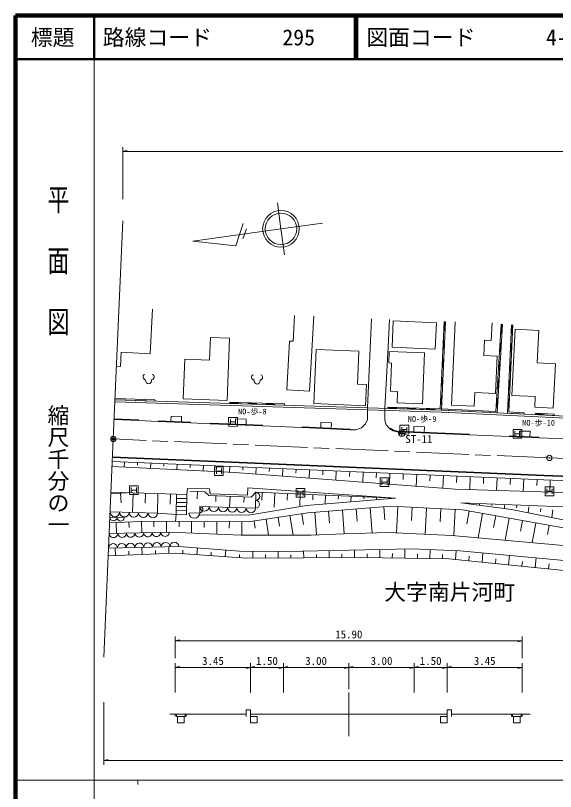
# Model space of a CAD drawing. Units: millimetres, scale not verified. Extents: x 40000 to 680000, y 20000 to 380000.
# Drawn here: x 40000 to 163719, y 202409 to 380000 of the extents above; entities that cross this region are included whole.
import ezdxf
from ezdxf.enums import TextEntityAlignment as Align

# ---------------------------------------------------------------- set-up
doc = ezdxf.new("R2010")
doc.units = ezdxf.units.MM
doc.header["$LTSCALE"] = 1000
doc.header["$PDMODE"] = 32
doc.header["$PDSIZE"] = 500
doc.linetypes.add('CHAIN', pattern=[18.5, 12, -1.5, 3.5, -1.5])
for name, color, linetype, lineweight in [('M-BGD', 7, 'Continuous', 13), ('M-BMK', 2, 'CHAIN', 13), ('M-BMK-SRVR', 3, 'Continuous', 13), ('M-STR-HTXT', 7, 'Continuous', 13), ('M-STR-STRC', 7, 'Continuous', 13), ('M-TTL', 2, 'Continuous', 140), ('M-TTL-BAND', 7, 'Continuous', 13), ('M-TTL-LINE', 7, 'Continuous', 50)]:
    doc.layers.add(name, color=color, linetype=linetype, lineweight=lineweight)
for name, color, linetype in [('M-BMK-HTXT', 7, 'Continuous'), ('M-OTRS', 6, 'Continuous'), ('M-TTL-TXT', 7, 'Continuous')]:
    doc.layers.add(name, color=color, linetype=linetype)
doc.styles.add('@ＭＳ ゴシック', font='')
doc.styles.add('ＭＳ ゴシック', font='')
doc.styles.get('@ＭＳ ゴシック').set_extended_font_data('@MS Gothic')
doc.styles.get('ＭＳ ゴシック').set_extended_font_data('MS Gothic')

msp = doc.modelspace()

# ---------------------------------------------------------------- hatches: boundary and pattern name
at = {"layer": 'M-BGD'}
for points in [[(138407, 307776), (138505, 309877), (138205, 309891), (138108, 307789)], [(151434, 307205), (151561, 309312), (151262, 309330), (151134, 307223)], [(153651, 309222), (153557, 307112), (153857, 307099), (153950, 309208)], [(138213, 303572), (138310, 305674), (138010, 305688), (137913, 303586)], [(151179, 302992), (151306, 305099), (151007, 305117), (150879, 303010)], [(153463, 305003), (153370, 302894), (153669, 302880), (153763, 304990)], [(138018, 299368), (138115, 301470), (137816, 301484), (137718, 299382)], [(150923, 298778), (151051, 300885), (150752, 300903), (150624, 298796)], [(153276, 300784), (153182, 298675), (153482, 298662), (153576, 300771)], [(137824, 295165), (137921, 297267), (137621, 297281), (137524, 295179)], [(150668, 294565), (150796, 296672), (150496, 296690), (150369, 294583)], [(153089, 296566), (152995, 294456), (153295, 294443), (153388, 296552)], [(137629, 290961), (137726, 293063), (137427, 293077), (137329, 290975)], [(62801, 292060), (65081, 291988), (65090, 292288), (62810, 292359)], [(67361, 291916), (69641, 291845), (69650, 292145), (67370, 292216)], [(89005, 291236), (91108, 291170), (91118, 291470), (89015, 291536)], [(93212, 291104), (95315, 291038), (95324, 291338), (93221, 291404)], [(97418, 290972), (99521, 290906), (99531, 291206), (97428, 291272)], [(150413, 290351), (150541, 292458), (150241, 292476), (150114, 290369)], [(152901, 292347), (152808, 290238), (153107, 290225), (153201, 292334)], [(125213, 290099), (127414, 290030), (127424, 290330), (125222, 290399)], [(129616, 289961), (131818, 289892), (131827, 290191), (129626, 290261)], [(134020, 289822), (136221, 289753), (136231, 290053), (134029, 290122)], [(137571, 289711), (139841, 289601), (139855, 289901), (137586, 290010)], [(142110, 289492), (144379, 289382), (144394, 289682), (142125, 289791)], [(146649, 289273), (148918, 289163), (148933, 289463), (146663, 289572)], [(154214, 288908), (156525, 288796), (156540, 289096), (154228, 289207)], [(159015, 288676), (161201, 288571), (161215, 288870), (159030, 288976)]]:
    msp.add_hatch(color=256, dxfattribs=at).paths.add_polyline_path(points)

# ---------------------------------------------------------------- linework, layer by layer
for p, q in [((103584, 305444), (103927, 311374)), ((137286, 290020), (138205, 309891)), ((137572, 289710), (138505, 309877)), ((138505, 309877), (138205, 309891)), ((149183, 309644), (149011, 305634)), ((150056, 289408), (151262, 309330)), ((150337, 289094), (151562, 309312)), ((151562, 309312), (151262, 309330)), ((153651, 309221), (152752, 288978)), ((153951, 309208), (153065, 289263)), ((84656, 306328), (84467, 301140)), ((102783, 305491), (103584, 305444)), ((147486, 305699), (147335, 302181)), ((147486, 305699), (149011, 305634)), ((64069, 299694), (64232, 302919)), ((118666, 303167), (118334, 295620)), ((150371, 302051), (147335, 302181)), ((150371, 302051), (150005, 293501)), ((78758, 301348), (78427, 292254)), ((84467, 301140), (78758, 301348)), ((126134, 300460), (125509, 300483)), ((125896, 294011), (126134, 300460)), ((163709, 300298), (159529, 300500)), ((163217, 290159), (163709, 300298)), ((64069, 299694), (63135, 299741)), ((118334, 295620), (120401, 295528)), ((120401, 295528), (120188, 290699)), ((127506, 293951), (125896, 294011)), ((127409, 291323), (127506, 293951)), ((145244, 293705), (145110, 290571)), ((150005, 293501), (145244, 293705)), ((62801, 292059), (71921, 291773)), ((62811, 292359), (71931, 292073)), ((71921, 291773), (71931, 292073)), ((89015, 291536), (101634, 291139)), ((158949, 290365), (159066, 292776)), ((89005, 291236), (101625, 290840)), ((101625, 290840), (101634, 291139)), ((125213, 290099), (137572, 289710)), ((125222, 290399), (137286, 290020)), ((137572, 289710), (150337, 289094)), ((137586, 290010), (150056, 289408)), ((163217, 290159), (158949, 290365)), ((152752, 288978), (156526, 288796)), ((153065, 289263), (156540, 289095)), ((156526, 288796), (156540, 289095)), ((159016, 288676), (163387, 288465)), ((159030, 288975), (163401, 288764)), ((163387, 288465), (163401, 288764)), ((62604, 287519), (68176, 287290)), ((62610, 287669), (68182, 287440)), ((68182, 287440), (68176, 287290)), ((72690, 287097), (68176, 287290)), ((72690, 287097), (72697, 287247)), ((72690, 287097), (80074, 286784)), ((72697, 287247), (80081, 286933)), ((80081, 286933), (80074, 286784)), ((84567, 286585), (80074, 286784)), ((84567, 286585), (84573, 286735)), ((84567, 286585), (96616, 286080)), ((84573, 286735), (96622, 286229)), ((96622, 286229), (96616, 286080)), ((105642, 285688), (96616, 286080)), ((105642, 285688), (105648, 285838)), ((105642, 285688), (116665, 285195)), ((105648, 285838), (116671, 285345)), ((116671, 285345), (116665, 285195)), ((125750, 285411), (125825, 285541)), ((127530, 284733), (143967, 284034)), ((143973, 284184), (143967, 284034)), ((153199, 283629), (143967, 284034)), ((153205, 283779), (153199, 283629)), ((153199, 283629), (159907, 283355)), ((153205, 283779), (159913, 283505)), ((159913, 283505), (159907, 283355)), ((169927, 282969), (159907, 283355)), ((64945, 277816), (64897, 276673)), ((67962, 277689), (67938, 277105)), ((70980, 277562), (70930, 276369)), ((73998, 277435), (73972, 276826)), ((77015, 277307), (76963, 276065)), ((80033, 277180), (80006, 276547)), ((83050, 277053), (82996, 275761)), ((86068, 276926), (86040, 276267)), ((89086, 276799), (89029, 275457)), ((92103, 276671), (92073, 275966)), ((95121, 276544), (95057, 275035)), ((98164, 276416), (98130, 275612)), ((101232, 276287), (101160, 274578)), ((104300, 276157), (104262, 275253)), ((107369, 276028), (107288, 274119)), ((110437, 275899), (110395, 274894)), ((113505, 275769), (113416, 273659)), ((116574, 275640), (116527, 274535)), ((119642, 275511), (119545, 273200)), ((122710, 275381), (122660, 274176)), ((125779, 275252), (125673, 272741)), ((128847, 275123), (128792, 273817)), ((131915, 274993), (131801, 272282)), ((134984, 274864), (134924, 273458)), ((138052, 274735), (137929, 271823)), ((141120, 274605), (141057, 273104)), ((144189, 274476), (144063, 271502)), ((147257, 274347), (147195, 272874)), ((150325, 274217), (150202, 271300)), ((153394, 274088), (153333, 272644)), ((156462, 273959), (156341, 271098)), ((159530, 273829), (159471, 272413)), ((162499, 273710), (162392, 270899)), ((65524, 270787), (61865, 270507)), ((76909, 270431), (61882, 270901)), ((64067, 270675), (64233, 268501)), ((66947, 270742), (66807, 266269)), ((69793, 270653), (69723, 268427)), ((72639, 270564), (72501, 266132)), ((75486, 270475), (75414, 268187)), ((79938, 271171), (83389, 271025)), ((81664, 271098), (81592, 269404)), ((84304, 270151), (83389, 271025)), ((84304, 270151), (94013, 269781)), ((85922, 270090), (85873, 268809)), ((89159, 269966), (89062, 267422)), ((94013, 269781), (95050, 270877)), ((95050, 270877), (127069, 269540)), ((96506, 270816), (96432, 269059)), ((99417, 270695), (99282, 267464)), ((102327, 270573), (102266, 269099)), ((105238, 270451), (105127, 267786)), ((108149, 270330), (108100, 269157)), ((111060, 270208), (110977, 268224)), ((113970, 270087), (113937, 269275)), ((116881, 269965), (116829, 268703)), ((76876, 268569), (79231, 268527)), ((76893, 269500), (79247, 269459)), ((92395, 269842), (92347, 268579)), ((119792, 269844), (119773, 269393)), ((122703, 269722), (122680, 269181)), ((125614, 269600), (125610, 269510)), ((143448, 268438), (143446, 268371)), ((146310, 268324), (146294, 267921)), ((149172, 268210), (149159, 267874)), ((72548, 266131), (61686, 266392)), ((76844, 266707), (79198, 266665)), ((76860, 267638), (79215, 267596)), ((111738, 266581), (111948, 263916)), ((114904, 266830), (115334, 261378)), ((118070, 267080), (118291, 264271)), ((121236, 267329), (121692, 261546)), ((124402, 267579), (124636, 264604)), ((127624, 267617), (127305, 261566)), ((130904, 267444), (130745, 264433)), ((134183, 267271), (133867, 261279)), ((137463, 267097), (137305, 264116)), ((140742, 266924), (140428, 260972)), ((143910, 266566), (143393, 263659)), ((152034, 268095), (151997, 267156)), ((154845, 267867), (154774, 267296)), ((157604, 267524), (157438, 266188)), ((160363, 267181), (160268, 266415)), ((163122, 266838), (162908, 265112)), ((64896, 265086), (61633, 265175)), ((76827, 265776), (72548, 266131)), ((76827, 265776), (76691, 264218)), ((97418, 264724), (97986, 261061)), ((100153, 265148), (100469, 263106)), ((102888, 265571), (103585, 261067)), ((105622, 265995), (106004, 263532)), ((108572, 266331), (108983, 261122)), ((146965, 266023), (145979, 260476)), ((150021, 265480), (149551, 262839)), ((153076, 264936), (152185, 259921)), ((63069, 263977), (63171, 261462)), ((65954, 264093), (66005, 262816)), ((68838, 264209), (68942, 261617)), ((71719, 264256), (71710, 262974)), ((74599, 264234), (74580, 261769)), ((77479, 264211), (77469, 262950)), ((80358, 264189), (80338, 261560)), ((83238, 264167), (83227, 262799)), ((86117, 264145), (86095, 261303)), ((88997, 264122), (88986, 262649)), ((91876, 264100), (91853, 261054)), ((94684, 264301), (94935, 262679)), ((156132, 264393), (155710, 262019)), ((159188, 263850), (158391, 259367)), ((162243, 263307), (161868, 261198)), ((75246, 261787), (61473, 261479)), ((61326, 258101), (77421, 258487)), ((62932, 256438), (62871, 258138)), ((69041, 256657), (68982, 258285)), ((72095, 256767), (72067, 257563)), ((75150, 256877), (75094, 258431)), ((78302, 256819), (78357, 257615)), ((81551, 256592), (81661, 258167)), ((88050, 256139), (88157, 257676)), ((111856, 255928), (111845, 257508)), ((117681, 255968), (117670, 257633)), ((123450, 255914), (123478, 257758)), ((129201, 255828), (129232, 257881)), ((134952, 255742), (134981, 257736)), ((65987, 256548), (65957, 257379)), ((84800, 256366), (84854, 257143)), ((91299, 255912), (91352, 256674)), ((94380, 255809), (94369, 257399)), ((97293, 255829), (97287, 256596)), ((100205, 255849), (100195, 257327)), ((103118, 255869), (103113, 256595)), ((106031, 255889), (106020, 257384)), ((108943, 255908), (108938, 256677)), ((114768, 255948), (114763, 256760)), ((120575, 255957), (120588, 256826)), ((126326, 255871), (126340, 256845)), ((132076, 255785), (132092, 256820)), ((137827, 255700), (137841, 256658)), ((140789, 255523), (140988, 257488)), ((143838, 255214), (143941, 256232)), ((146887, 254905), (147097, 256973)), ((152985, 254286), (153202, 256420)), ((159083, 253667), (159306, 255866)), ((149936, 254595), (150043, 255646)), ((156034, 253976), (156144, 255060)), ((162132, 253357), (162245, 254474)), ((60793, 245821), (60853, 245760)), ((76617, 232935), (76617, 237884)), ((76617, 236884), (77617, 237134)), ((76617, 236884), (156117, 236884)), ((156117, 236884), (155117, 236634)), ((156117, 232935), (156117, 237884)), ((76617, 225095), (76617, 231810)), ((76617, 230810), (77617, 231060)), ((93867, 225095), (93867, 231810)), ((93867, 230810), (94867, 231060)), ((101367, 225095), (101367, 231810)), ((101367, 230810), (102367, 231060)), ((116367, 225821), (116367, 231810)), ((116367, 230810), (117367, 231060)), ((131367, 225095), (131367, 231810)), ((131367, 230810), (132367, 231060)), ((138867, 225095), (138867, 231810)), ((138867, 230810), (139867, 231060)), ((156117, 225095), (156117, 231810)), ((76617, 230810), (93867, 230810)), ((93867, 230810), (92867, 230560)), ((93867, 230810), (101367, 230810)), ((101367, 230810), (100367, 230560)), ((101367, 230810), (116367, 230810)), ((116367, 230810), (115367, 230560)), ((116367, 230810), (131367, 230810)), ((131367, 230810), (130367, 230560)), ((131367, 230810), (138867, 230810)), ((138867, 230810), (137867, 230560)), ((138867, 230810), (156117, 230810)), ((156117, 230810), (155117, 230560)), ((116367, 220095), (116367, 225095)), ((76617, 220095), (75393, 220095)), ((76617, 220095), (76617, 219595)), ((76867, 220095), (78867, 220095)), ((77117, 219595), (78617, 219595)), ((79117, 220095), (79117, 219595)), ((92867, 220095), (92867, 219595)), ((93867, 220095), (93867, 219595)), ((93867, 219595), (93867, 218095)), ((116367, 220095), (116367, 215095)), ((138867, 220095), (138867, 219595)), ((139867, 220095), (139867, 219595)), ((153617, 220095), (153617, 219595)), ((153867, 220095), (155867, 220095)), ((154117, 219595), (155617, 219595)), ((156117, 220095), (156117, 219595)), ((156117, 220095), (157889, 220095))]:
    msp.add_line(p, q, dxfattribs=at)
for points in [[(71384, 312783), (70867, 302582), (64232, 302919)], [(108361, 311182), (107366, 294029), (102136, 294332), (102783, 305491)], [(121539, 310612), (120612, 290243), (120651, 287499), (120139, 286453), (119310, 285644), (117956, 285169), (116665, 285195)], [(125750, 285411), (124908, 286301), (124608, 287425), (124610, 290118), (125365, 304142), (125703, 310431)], [(145110, 290571), (139890, 290794), (140707, 309894)], [(154461, 308208), (153727, 293034), (159066, 292776)], [(159529, 300500), (159890, 307945), (154461, 308208)], [(78427, 292254), (88520, 291886), (89041, 306168), (84656, 306328)], [(120188, 290699), (108360, 291221), (108906, 303597), (118666, 303167)], [(125509, 300483), (125607, 303131), (133695, 302833)], [(133695, 302833), (133263, 291108), (127409, 291323)], [(69635, 297848), (69436, 297747), (69287, 297596), (69238, 297396), (69239, 297196), (69291, 296996), (69442, 296797), (69592, 296698), (69793, 296649), (69794, 296499), (69845, 296250), (69947, 296050), (70048, 295901), (70249, 295752), (70499, 295704), (70749, 295756), (70948, 295907), (71047, 296057), (71145, 296258), (71194, 296508), (71193, 296658), (71392, 296710), (71542, 296811), (71690, 297012), (71739, 297212), (71738, 297412), (71687, 297612), (71536, 297761), (71335, 297859)], [(94499, 297791), (94300, 297690), (94151, 297539), (94102, 297338), (94103, 297138), (94154, 296939), (94305, 296740), (94456, 296640), (94656, 296592), (94657, 296442), (94708, 296192), (94810, 295992), (94910, 295843), (95111, 295694), (95361, 295646), (95611, 295697), (95810, 295848), (95910, 295999), (96008, 296199), (96057, 296449), (96056, 296599), (96256, 296651), (96405, 296751), (96554, 296952), (96603, 297153), (96602, 297353), (96551, 297552), (96400, 297701), (96199, 297800)], [(228487, 285250), (215339, 285457), (137552, 289211), (62779, 291560)], [(228485, 285750), (215355, 285957), (137572, 289710), (62801, 292059)], [(75614, 287123), (75637, 288332), (78063, 288229), (78040, 287020)], [(90396, 286491), (90419, 287700), (92846, 287653), (92823, 286445)], [(109925, 285647), (109947, 286855), (112374, 286809), (112351, 285601)], [(131230, 284725), (131253, 285934), (133680, 285888), (133657, 284679)], [(125750, 285411), (126523, 284965), (128535, 284401)], [(125825, 285541), (126578, 285107), (127550, 284882), (143973, 284184)], [(155445, 283687), (155468, 284896), (157895, 284850), (157872, 283641)], [(305950, 269689), (305178, 270432), (304404, 270785), (288537, 271602), (202943, 273244), (181175, 273902), (161101, 274664), (96667, 277380), (62227, 278832)], [(202947, 273394), (181180, 274052), (161107, 274814), (96674, 277530), (62233, 278982)], [(304358, 269886), (288505, 270703), (202921, 272344), (181144, 273003), (161065, 273765), (96630, 276481), (62187, 277933)], [(294384, 269682), (258168, 269684), (214324, 269619), (165369, 270801), (140750, 271611), (90245, 275396), (62139, 276812)], [(127069, 269540), (93228, 271886), (93144, 270238), (84572, 270559), (84463, 271704), (79394, 271727), (79264, 270390)], [(95050, 270877), (94985, 267227), (82261, 267647), (82200, 266213), (79731, 266128)], [(127069, 269540), (106648, 267870), (93350, 265624), (81903, 265749)], [(183196, 266851), (142017, 268495), (153629, 266937), (169304, 263853)], [(61579, 263917), (70280, 264267), (93316, 264089), (106990, 266207), (125985, 267704), (142382, 266838), (166827, 262492), (169524, 261501), (220678, 259633), (247087, 260940), (288844, 259130), (300493, 256151), (302637, 252900)], [(260012, 253568), (213676, 254823), (199198, 255710), (169751, 258351), (139990, 261011), (125492, 261646), (115169, 261373), (107727, 261071), (91698, 261054), (75246, 261787)], [(77421, 258487), (91315, 257437), (102201, 257302), (130705, 257913), (141775, 257455), (174829, 254460), (207054, 251904), (237134, 250230)], [(206343, 248871), (139265, 255678), (119137, 255978), (92924, 255799), (76677, 256932), (61251, 256377)], [(92867, 220095), (92867, 221095), (93867, 221095), (93867, 220095), (101367, 220095), (116367, 220095), (131367, 220095), (138867, 220095), (138867, 221095), (139867, 221095), (139867, 220095), (153617, 220095), (153867, 220095), (153867, 219595), (154117, 219595), (154117, 218095), (155617, 218095), (155617, 219595), (155867, 219595), (155867, 220095), (156117, 220095)], [(76617, 220095), (76867, 220095), (76867, 219595), (77117, 219595), (77117, 218095), (78617, 218095), (78617, 219595), (78867, 219595), (78867, 220095), (79117, 220095), (92867, 220095)], [(93867, 218095), (95367, 218095), (95367, 219595), (93867, 219595)]]:
    msp.add_lwpolyline(points, dxfattribs=at)
for points in [[(136170, 303613), (126263, 304070), (126541, 310086), (136447, 309629)], [(79264, 270390), (79182, 265734), (76827, 265776), (76909, 270431)], [(138867, 219595), (137367, 219595), (137367, 218095), (138867, 218095)]]:
    msp.add_lwpolyline(points, close=True, dxfattribs=at)
for centre, radius, start, end in [((95034, 269964), 913, 268.97779, 88.97779), ((95002, 268139), 913, 268.97779, 88.97779), ((62772, 266366), 1086, 178.62226, 358.62226), ((82230, 266930), 717, 267.5442, 87.5442), ((83321, 267612), 1061, 178.10943, 358.10943), ((85442, 267542), 1061, 178.10943, 358.10943), ((87563, 267472), 1061, 178.10943, 358.10943), ((89684, 267402), 1061, 178.10943, 358.10943), ((91804, 267332), 1061, 178.10943, 358.10943), ((93925, 267262), 1061, 178.10943, 358.10943), ((62449, 265153), 816, 178.43047, 358.43047), ((64080, 265108), 816, 178.43047, 358.43047), ((64945, 266314), 1086, 178.62226, 358.62226), ((67117, 266261), 1086, 178.62226, 358.62226), ((69290, 266209), 1086, 178.62226, 358.62226), ((71462, 266157), 1086, 178.62226, 358.62226), ((80965, 266171), 1235, 181.96322, 1.96322), ((62457, 261501), 984, 181.2805, 1.2805), ((64424, 261545), 984, 181.2805, 1.2805), ((66392, 261589), 984, 181.2805, 1.2805), ((68359, 261633), 984, 181.2805, 1.2805), ((70327, 261677), 984, 181.2805, 1.2805), ((72294, 261721), 984, 181.2805, 1.2805), ((74262, 261765), 984, 181.2805, 1.2805), ((70379, 258318), 1006, 1.3732, 181.3732), ((72391, 258366), 1006, 1.3732, 181.3732), ((74403, 258415), 1006, 1.3732, 181.3732), ((76415, 258463), 1006, 1.3732, 181.3732), ((62332, 258125), 1006, 1.3732, 181.3732), ((64344, 258173), 1006, 1.3732, 181.3732), ((66356, 258222), 1006, 1.3732, 181.3732), ((68368, 258270), 1006, 1.3732, 181.3732), ((60823, 245790), 42.7, 314.8032, 134.8032)]:
    msp.add_arc(centre, radius, start, end, dxfattribs=at)
at = {"layer": 'M-BMK'}
for q in [(62411, 283086), (174612, 278212)]:
    msp.add_line((162317, 278746), q, dxfattribs=at)
at = {"layer": 'M-BMK-SRVR'}
for p, q in [((100827, 331178), (100003, 337121)), ((100827, 331178), (100003, 337121)), ((110336, 332496), (100827, 331178)), ((110336, 332496), (100827, 331178)), ((100827, 331178), (80620, 328377)), ((100827, 331178), (80620, 328377)), ((92890, 331162), (92122, 328888)), ((92890, 331162), (92122, 328888)), ((100827, 331178), (101650, 325235)), ((100827, 331178), (101650, 325235)), ((127785, 284401), (129285, 284402)), ((128534, 285151), (128536, 283651))]:
    msp.add_line(p, q, dxfattribs=at)
for points in [[(64581, 333039), (62411, 283086), (60241, 233133)], [(80620, 328377), (90458, 327318), (91317, 329860), (92177, 332402)], [(80620, 328377), (90458, 327318), (91317, 329860), (92177, 332402)]]:
    msp.add_lwpolyline(points, dxfattribs=at)
for centre, radius in [((100827, 331178), 4200), ((100827, 331178), 4200), ((100827, 331178), 3600), ((100827, 331178), 3600), ((128535, 284401), 750), ((62411, 283086), 600), ((62411, 283086), 24), ((162317, 278746), 600), ((162317, 278746), 24)]:
    msp.add_circle(centre, radius, dxfattribs=at)
at = {"layer": 'M-OTRS'}
msp.add_point((62411, 283086), dxfattribs=at)
at = {"layer": 'M-STR-HTXT'}
for p, q in [((64581, 337961), (64581, 349891)), ((64581, 348891), (65581, 349171)), ((64581, 348891), (305099, 348891)), ((60241, 222859), (60241, 208476)), ((60241, 209476), (61241, 209756)), ((60241, 209476), (305099, 209476))]:
    msp.add_line(p, q, dxfattribs=at)
at = {"layer": 'M-STR-STRC'}
for p, q in [((89237, 287577), (89241, 286377)), ((89239, 286977), (90439, 286981)), ((90437, 287581), (90441, 286381)), ((128490, 285824), (128492, 284624)), ((128491, 285224), (129691, 285226)), ((129690, 285826), (129692, 284626)), ((154417, 284848), (154418, 283648)), ((154417, 284248), (155617, 284250)), ((155617, 284850), (155618, 283650)), ((86009, 276330), (86013, 275130)), ((86011, 275730), (87211, 275734)), ((87209, 276334), (87213, 275134)), ((123934, 273785), (123935, 272585)), ((125134, 273785), (125135, 272585)), ((66515, 271962), (66518, 270762)), ((67715, 271965), (67718, 270765)), ((123934, 273185), (125134, 273185)), ((66516, 271362), (67716, 271365)), ((104698, 271346), (104700, 270146)), ((104699, 270746), (105899, 270747)), ((105898, 271347), (105900, 270147)), ((161754, 271705), (161756, 270505)), ((161755, 271105), (162955, 271107)), ((162954, 271707), (162956, 270507))]:
    msp.add_line(p, q, dxfattribs=at)
for points in [[(88843, 285976), (88836, 287976), (90836, 287982), (90843, 285982)], [(128092, 284224), (128089, 286224), (130089, 286227), (130092, 284227)], [(154018, 283248), (154016, 285248), (156016, 285250), (156018, 283250)], [(85614, 274729), (85608, 276729), (87608, 276735), (87614, 274735)], [(123535, 272185), (123534, 274185), (125534, 274186), (125535, 272186)], [(66119, 270361), (66114, 272361), (68114, 272366), (68119, 270366)], [(104300, 269745), (104298, 271745), (106298, 271748), (106300, 269748)], [(161356, 270105), (161353, 272105), (163353, 272108), (163356, 270108)]]:
    msp.add_lwpolyline(points, close=True, dxfattribs=at)
at = {"layer": 'M-TTL'}
for p, q in [((40000, 380000), (40000, 20000)), ((680000, 380000), (40000, 380000))]:
    msp.add_line(p, q, dxfattribs=at)
at = {"layer": 'M-TTL-BAND'}
for p, q in [((58000, 370000), (58000, 20000)), ((40000, 205000), (579000, 205000)), ((68000, 205000), (68000, 204000))]:
    msp.add_line(p, q, dxfattribs=at)
at = {"layer": 'M-TTL-LINE'}
for p, q in [((58000, 380000), (58000, 370000)), ((117750, 380000), (117750, 370000)), ((118250, 380000), (118250, 370000)), ((40000, 370000), (680000, 370000))]:
    msp.add_line(p, q, dxfattribs=at)

# ---------------------------------------------------------------- texts
at = {"layer": 'M-BGD', "style": 'ＭＳ ゴシック'}
for s, p in [('15.90', (116367, 236894)), ('3.45', (85242, 230820)), ('1.50', (97617, 230820)), ('3.00', (108867, 230820)), ('3.00', (123867, 230820)), ('1.50', (135117, 230820)), ('3.45', (147492, 230820))]:
    msp.add_text(s, height=1833, dxfattribs=at).set_placement(p, align=Align.BOTTOM_CENTER)
at = {"layer": 'M-BMK-HTXT', "style": 'ＭＳ ゴシック'}
msp.add_text('大字南片河町', height=3666, dxfattribs=at).set_placement((124483, 245115), align=Align.BOTTOM_LEFT)
at = {"layer": 'M-BMK-SRVR', "style": 'ＭＳ ゴシック'}
msp.add_text('ST-11', height=1833, dxfattribs=at).set_placement((129299, 281614), align=Align.BOTTOM_LEFT)
at = {"layer": 'M-STR-STRC', "style": 'ＭＳ ゴシック'}
for s, p in [('NO-歩-8', (90997, 288303)), ('NO-歩-9', (129888, 286607)), ('NO-歩-10', (156091, 285730))]:
    msp.add_text(s, height=1320, dxfattribs=at).set_placement(p, align=Align.BOTTOM_LEFT)
at = {"layer": 'M-TTL-BAND', "style": '@ＭＳ ゴシック', "width": 1.4}
msp.add_text('平  面  図', height=3666, rotation=270, dxfattribs=at).set_placement((49777, 306475), align=Align.MIDDLE_RIGHT)
at = {"layer": 'M-TTL-BAND', "style": '@ＭＳ ゴシック'}
msp.add_text('縮尺千分の一', height=3666, rotation=270, dxfattribs=at).set_placement((49777, 261030), align=Align.MIDDLE_RIGHT)
at = {"layer": 'M-TTL-TXT', "style": 'ＭＳ ゴシック'}
msp.add_text('標題', height=3666, dxfattribs=at).set_placement((48500, 375000), align=Align.MIDDLE_CENTER)
for s, p in [('路線コード', (60000, 375000)), ('295', (101142, 375000)), ('図面コード', (120380, 375000)), ('4-0', (161521, 375000))]:
    msp.add_text(s, height=3666, dxfattribs=at).set_placement(p, align=Align.MIDDLE_LEFT)

doc.saveas('drawing.dxf')
